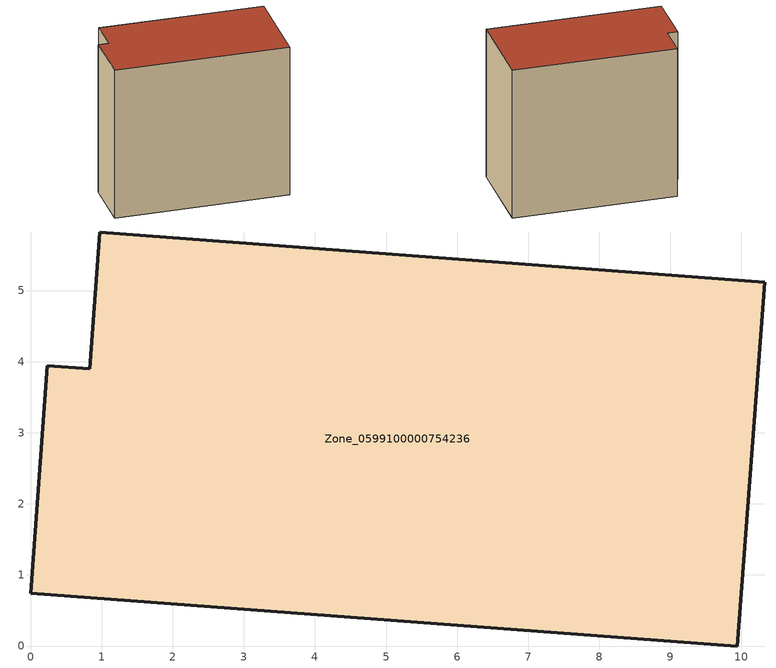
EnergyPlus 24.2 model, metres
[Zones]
Zone_0599100000754236
 floor ground (C_G): 9.94,0 0,0.74 0.24,3.94 0.83,3.9 0.97,5.82 10.33,5.12 z0
 wall outside (C_F): 0,0.74 9.94,0 10.33,5.12 0.97,5.82 0.83,3.9 0.24,3.94 0,0.74 z0:9.05
 roof outside (C_R): 0.24,3.94 0,0.74 9.94,0 10.33,5.12 0.97,5.82 0.83,3.9 z9.05
[BUILDING]
Pand.0599100000754236: North Axis=0; Terrain=City; Loads Convergence Tolerance Value=0.04; Temperature Convergence Tolerance Value=0.4; Solar Distribution=FullExterior; Maximum Number of Warmup Days=25; Minimum Number of Warmup Days=1
[Site:Location]
Rotterdam.The.Hague.AP_ZH_NLD Design_Conditions: Latitude=51.96; Longitude=4.45; Time Zone=1; Elevation=-4.5
[SITE:GROUNDTEMPERATURE:BUILDINGSURFACE]
18, 18, 18, 18, 18, 18, 18, 18, 18, 18, 18, 18
[MATERIAL] Thermal Absorptance=0.9; Solar Absorptance=0.7; Visible Absorptance=0.7
Name | Roughness | Thickness | Conductivity | Density | Specific Heat
G.TI.2006-2014 | MediumSmooth | 0.15 | 0.06 | 540 | 1210
F.TI.2006-2014 | Rough | 0.3 | 0.12 | 1920 | 840
R.TI.2006-2014 | MediumRough | 0.2 | 0.08 | 1500 | 1000
[CONSTRUCTION]
C_G: G.TI.2006-2014
C_F: F.TI.2006-2014
C_R: R.TI.2006-2014
[ZONE]
Zone_0599100000754236: Type=1; Multiplier=1; Ceiling Height=Autocalculate; Volume=Autocalculate; Floor Area=autocalculate; Part of Total Floor Area=Yes
[ZONEINFILTRATION:DESIGNFLOWRATE]
Infil_Zone_0599100000754236: Zone or ZoneList or Space or SpaceList=Zone_0599100000754236; Schedule=AlwaysOn; Design Flow Rate Calculation Method=Flow/Area; Flow Rate per Floor Area=0.0015; Constant Term Coefficient=1; Temperature Term Coefficient=0; Velocity Term Coefficient=0; Velocity Squared Term Coefficient=0
[HVACTEMPLATE:ZONE:IDEALLOADSAIRSYSTEM]
Zone_0599100000754236: Maximum Heating Supply Air Temperature=50; Minimum Cooling Supply Air Temperature=13; Maximum Heating Supply Air Humidity Ratio=0.0156; Minimum Cooling Supply Air Humidity Ratio=0.0077; Heating Limit=NoLimit; Cooling Limit=NoLimit; Dehumidification Control Type=ConstantSensibleHeatRatio; Cooling Sensible Heat Ratio=0.7; Dehumidification Setpoint=60; Humidification Control Type=None; Humidification Setpoint=30; Outdoor Air Method=None; Outdoor Air Flow Rate per Person=0.00944; Outdoor Air Flow Rate per Zone Floor Area=0; Outdoor Air Flow Rate per Zone=0; Demand Controlled Ventilation Type=None; Outdoor Air Economizer Type=NoEconomizer; Heat Recovery Type=None; Sensible Heat Recovery Effectiveness=0.7; Latent Heat Recovery Effectiveness=0.65
[ZONECONTROL:THERMOSTAT]
ThermostatControl_Zone_0599100000754236: Zone or ZoneList=Zone_0599100000754236; Control Type Schedule=DualSetpointControlType; Control 1=Thermostat_Zone_0599100000754236; Temperature Difference Between Cutout And Setpoint=0
[THERMOSTATSETPOINT:DUALSETPOINT]
Thermostat_Zone_0599100000754236: Heating Setpoint Temperature Schedule=HeatingSetpoint_Zone_0599100000754236; Cooling Setpoint Temperature Schedule=CoolingSetpoint_Zone_0599100000754236
[SCHEDULE:COMPACT]
HeatingSetpoint_Zone_0599100000754236: Through: 12/31, For: AllDays, Until: 24:00, 21
CoolingSetpoint_Zone_0599100000754236: Through: 12/31, For: AllDays, Until: 24:00, 24
DualSetpointControlType: Through: 12/31, For: AllDays, Until: 24:00, 4
AlwaysOn: Through: 12/31, For: AllDays, Until: 24:00, 1
